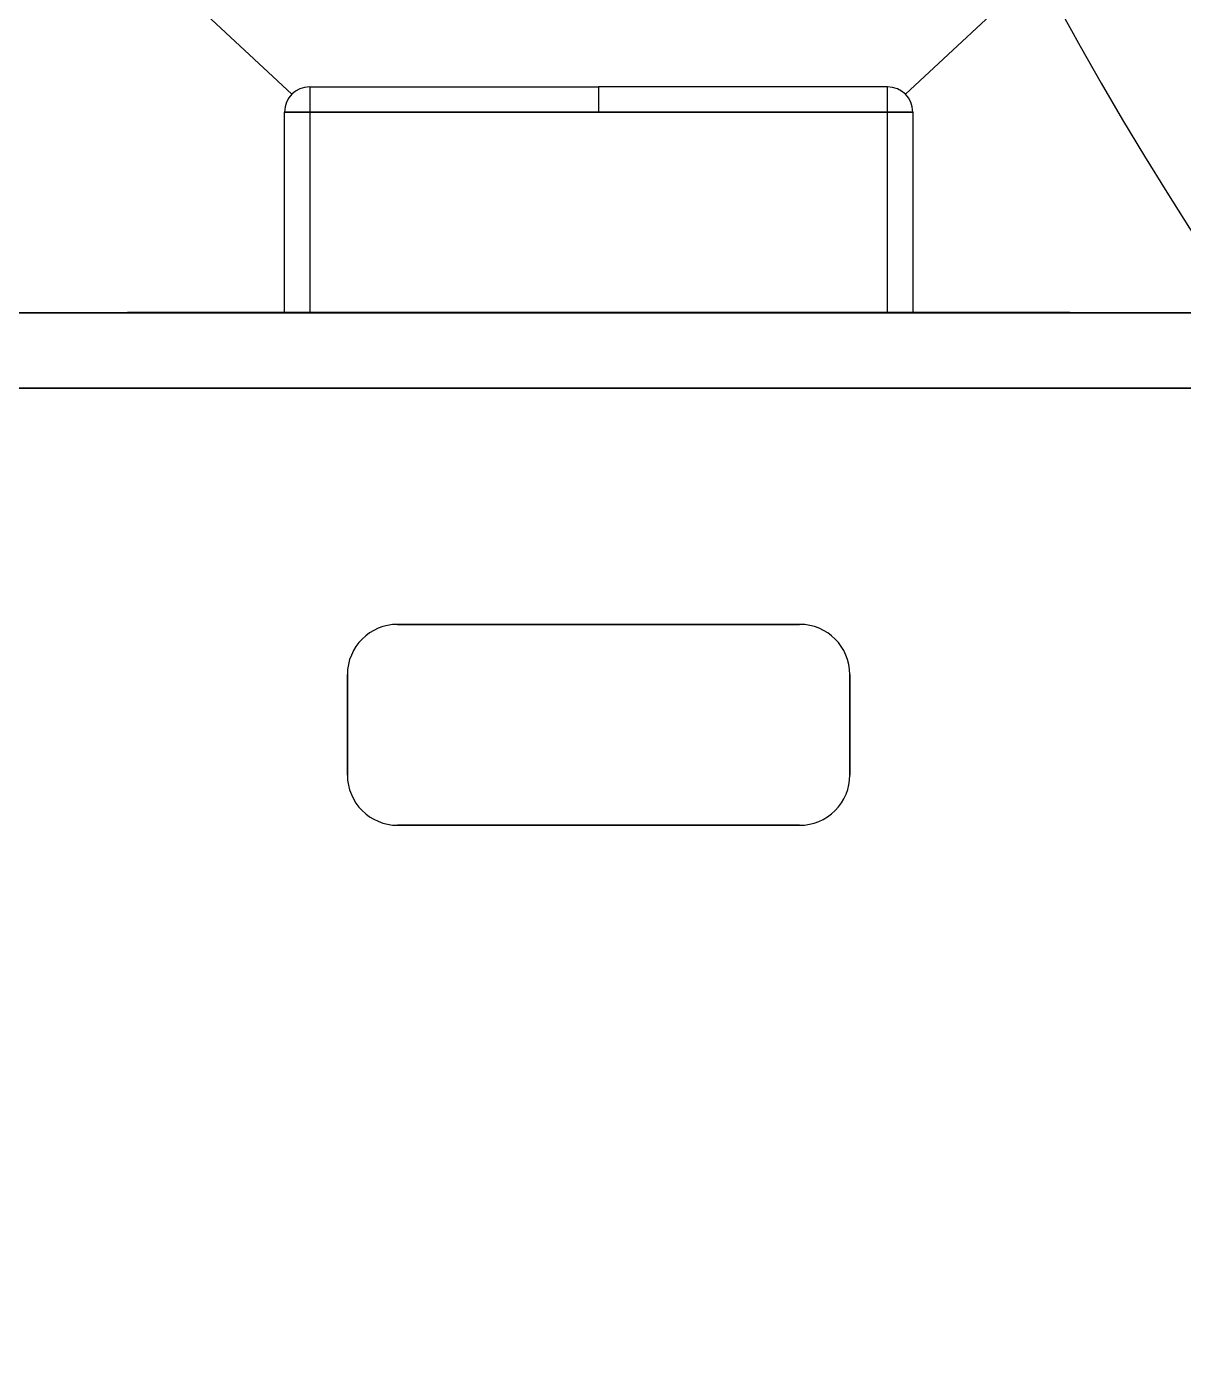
# Model space of a CAD drawing. Header units: millimetres. Extents: x 441156 to 441876, y 4514765 to 4515211.
# Drawn here: x 441335.9158 to 441336.1459, y 4515148.1298 to 4515148.3963 of the extents above; entities that cross this region are included whole.
import ezdxf

# ---------------------------------------------------------------- set-up
doc = ezdxf.new("R2010")
doc.units = ezdxf.units.MM
doc.layers.add('01_mono PRIMERA', color=2, linetype='Continuous')
doc.layers.add('Instalaciones_ventilación_extracción', color=86, linetype='Continuous', lineweight=25)

# ---------------------------------------------------------------- blocks, each defined once
blk = doc.blocks.new('A$C065C7C63')
at = {"layer": '01_mono PRIMERA', "color": 254}
blk.add_arc((4.282219132967725, 9.214894154853937, -5.30737347269713e-07), 0.725, 183.2758289597543, 269.999999999964, dxfattribs=at)

msp = doc.modelspace()

# ---------------------------------------------------------------- linework, layer by layer
at = {"layer": 'Instalaciones_ventilación_extracción'}
for p, q in [((441335.9195964827, 4515148.428471999, -5.307373364137415e-07), (441335.9685609477, 4515148.382841568, -5.307373364137415e-07)), ((441336.1395964824, 4515148.428471999, -5.307373364137415e-07), (441336.0906320174, 4515148.382841568, -5.307373364137415e-07)), ((441335.9720964829, 4515148.384306034, -5.307373364137415e-07), (441335.9720964829, 4515148.339406034, -5.307373364137415e-07)), ((441335.9720964829, 4515148.384306034, -5.307373364137415e-07), (441336.0295964821, 4515148.384306034, -5.307373364137415e-07)), ((441336.0295964821, 4515148.384306034, -5.307373364137415e-07), (441336.0295964821, 4515148.379306034, -5.307373364137415e-07)), ((441336.0295964821, 4515148.384306034, -5.307373364137415e-07), (441336.0295964821, 4515148.379306034, -5.307373364137415e-07)), ((441336.0870964822, 4515148.384306034, -5.307373364137415e-07), (441336.0295964821, 4515148.384306034, -5.307373364137415e-07)), ((441336.0870964822, 4515148.339406034, -5.307373364137415e-07), (441336.0870964822, 4515148.384306034, -5.307373364137415e-07)), ((441335.9670964821, 4515148.379306034, -5.307373364137415e-07), (441336.0295964821, 4515148.379306034, -5.307373364137415e-07)), ((441335.9670964821, 4515148.339406034, -5.307373364137415e-07), (441335.9670964821, 4515148.379306034, -5.307373364137415e-07)), ((441336.0295964821, 4515148.379306034, -5.307373364137415e-07), (441335.9670964821, 4515148.379306034, -5.307373364137415e-07)), ((441336.0295964821, 4515148.379306034, -5.307373364137415e-07), (441336.0920964821, 4515148.379306034, -5.307373364137415e-07)), ((441336.0920964821, 4515148.379306034, -5.307373364137415e-07), (441336.0295964821, 4515148.379306034, -5.307373364137415e-07)), ((441336.0920964821, 4515148.379306034, -5.307373364137415e-07), (441336.0920964821, 4515148.339406034, -5.307373364137415e-07)), ((441336.1595964829, 4515148.339306034, -5.307373364137415e-07), (441335.8995964822, 4515148.339306034, -5.307373364137415e-07)), ((441335.8995964822, 4515148.339306034, -5.307373364137415e-07), (441336.1595964829, 4515148.339306034, -5.307373364137415e-07)), ((441335.9358464821, 4515148.339306034, -5.307373364137415e-07), (441335.9358464821, 4515148.339406034, -5.307373364137415e-07)), ((441335.9358464821, 4515148.339306034, -5.307373364137415e-07), (441335.9358464821, 4515148.339406034, -5.307373364137415e-07)), ((441335.9508464827, 4515148.339406034, -5.307373364137415e-07), (441335.9358464821, 4515148.339406034, -5.307373364137415e-07)), ((441335.9358464821, 4515148.339406034, -5.307373364137415e-07), (441335.9508464827, 4515148.339406034, -5.307373364137415e-07)), ((441335.9508464827, 4515148.339306034, -5.307373364137415e-07), (441335.9358464821, 4515148.339306034, -5.307373364137415e-07)), ((441335.9358464821, 4515148.339306034, -5.307373364137415e-07), (441335.9508464827, 4515148.339306034, -5.307373364137415e-07)), ((441335.9508464827, 4515148.339306034, -5.307373364137415e-07), (441335.9508464827, 4515148.339406034, -5.307373364137415e-07)), ((441336.1083464824, 4515148.339406034, -5.307373364137415e-07), (441335.9508464827, 4515148.339406034, -5.307373364137415e-07)), ((441335.9508464827, 4515148.339406034, -5.307373364137415e-07), (441336.1083464824, 4515148.339406034, -5.307373364137415e-07)), ((441335.9508464827, 4515148.339306034, -5.307373364137415e-07), (441335.9508464827, 4515148.339406034, -5.307373364137415e-07)), ((441336.1083464824, 4515148.339306034, -5.307373364137415e-07), (441335.9508464827, 4515148.339306034, -5.307373364137415e-07)), ((441335.9508464827, 4515148.339306034, -5.307373364137415e-07), (441336.1083464824, 4515148.339306034, -5.307373364137415e-07)), ((441335.9670964821, 4515148.339406034, -5.307373364137415e-07), (441336.0920964821, 4515148.339406034, -5.307373364137415e-07)), ((441336.0920964821, 4515148.339406034, -5.307373364137415e-07), (441335.9670964821, 4515148.339406034, -5.307373364137415e-07)), ((441336.0870964822, 4515148.339406034, -5.307373364137415e-07), (441335.9720964829, 4515148.339406034, -5.307373364137415e-07)), ((441335.9720964829, 4515148.339406034, -5.307373364137415e-07), (441336.0870964822, 4515148.339406034, -5.307373364137415e-07)), ((441336.1083464824, 4515148.339306034, -5.307373364137415e-07), (441336.1083464824, 4515148.339406034, -5.307373364137415e-07)), ((441336.1233464821, 4515148.339406034, -5.307373364137415e-07), (441336.1083464824, 4515148.339406034, -5.307373364137415e-07)), ((441336.1083464824, 4515148.339406034, -5.307373364137415e-07), (441336.1233464821, 4515148.339406034, -5.307373364137415e-07)), ((441336.1083464824, 4515148.339306034, -5.307373364137415e-07), (441336.1083464824, 4515148.339406034, -5.307373364137415e-07)), ((441336.1233464821, 4515148.339306034, -5.307373364137415e-07), (441336.1083464824, 4515148.339306034, -5.307373364137415e-07)), ((441336.1083464824, 4515148.339306034, -5.307373364137415e-07), (441336.1233464821, 4515148.339306034, -5.307373364137415e-07)), ((441336.1233464821, 4515148.339306034, -5.307373364137415e-07), (441336.1233464821, 4515148.339406034, -5.307373364137415e-07)), ((441336.1233464821, 4515148.339306034, -5.307373364137415e-07), (441336.1233464821, 4515148.339406034, -5.307373364137415e-07)), ((441335.8996023794, 4515148.324306034, -5.307373364137415e-07), (441336.1595905849, 4515148.324306034, -5.307373364137415e-07)), ((441336.1595905849, 4515148.324306034, -5.307373364137415e-07), (441335.8996023794, 4515148.324306034, -5.307373364137415e-07)), ((441335.9895964821, 4515148.277306034, -5.307373364137415e-07), (441336.0695964821, 4515148.277306034, -5.307373364137415e-07)), ((441336.0695964821, 4515148.277306034, -5.307373364137415e-07), (441335.9895964821, 4515148.277306034, -5.307373364137415e-07)), ((441335.9795964823, 4515148.247306034, -5.307373364137415e-07), (441335.9795964823, 4515148.267306034, -5.307373364137415e-07)), ((441335.9795964823, 4515148.267306034, -5.307373364137415e-07), (441335.9795964823, 4515148.247306034, -5.307373364137415e-07)), ((441336.0795964829, 4515148.267306034, -5.307373364137415e-07), (441336.0795964829, 4515148.247306034, -5.307373364137415e-07)), ((441336.0795964829, 4515148.247306034, -5.307373364137415e-07), (441336.0795964829, 4515148.267306034, -5.307373364137415e-07)), ((441336.0695964821, 4515148.237306034, -5.307373364137415e-07), (441335.9895964821, 4515148.237306034, -5.307373364137415e-07)), ((441335.9895964821, 4515148.237306034, -5.307373364137415e-07), (441336.0695964821, 4515148.237306034, -5.307373364137415e-07))]:
    msp.add_line(p, q, dxfattribs=at)
for centre, radius, start, end in [((441335.9720964829, 4515148.379306034, -5.307373364137415e-07), 0.005000000000023874, 90.00001872965937, 180), ((441336.0870964822, 4515148.379306034, -5.307373364137415e-07), 0.005000000000023874, 1.985023727534996e-05, 90.00001872965937), ((441335.9895964821, 4515148.267306034, -5.307373364137415e-07), 0.01000000000004775, 90.00001872965937, 180), ((441335.9895964821, 4515148.267306034, -5.307373364137415e-07), 0.01000000000004775, 90.00001872965937, 180), ((441336.0695964821, 4515148.267306034, -5.307373364137415e-07), 0.01000000000004775, 1.985023727534996e-05, 90.00001872965937), ((441336.0695964821, 4515148.267306034, -5.307373364137415e-07), 0.01000000000004775, 1.985023727534996e-05, 90.00001872965937), ((441335.9895964821, 4515148.247306034, -5.307373364137415e-07), 0.01000000000004775, 180, 269.9999812703406), ((441335.9895964821, 4515148.247306034, -5.307373364137415e-07), 0.01000000000004775, 180, 269.9999812703406), ((441336.0695964821, 4515148.247306034, -5.307373364137415e-07), 0.01000000000004775, 269.9999812703406, 1.985023727534996e-05), ((441336.0695964821, 4515148.247306034, -5.307373364137415e-07), 0.01000000000004775, 269.9999812703406, 1.985023727534996e-05)]:
    msp.add_arc(centre, radius, start, end, dxfattribs=at)

# ---------------------------------------------------------------- block references
at = {"layer": '01_mono PRIMERA'}
msp.add_blockref('A$C065C7C63', (441332.4752752318, 4515139.532857206), dxfattribs=at)

doc.saveas('drawing.dxf')
